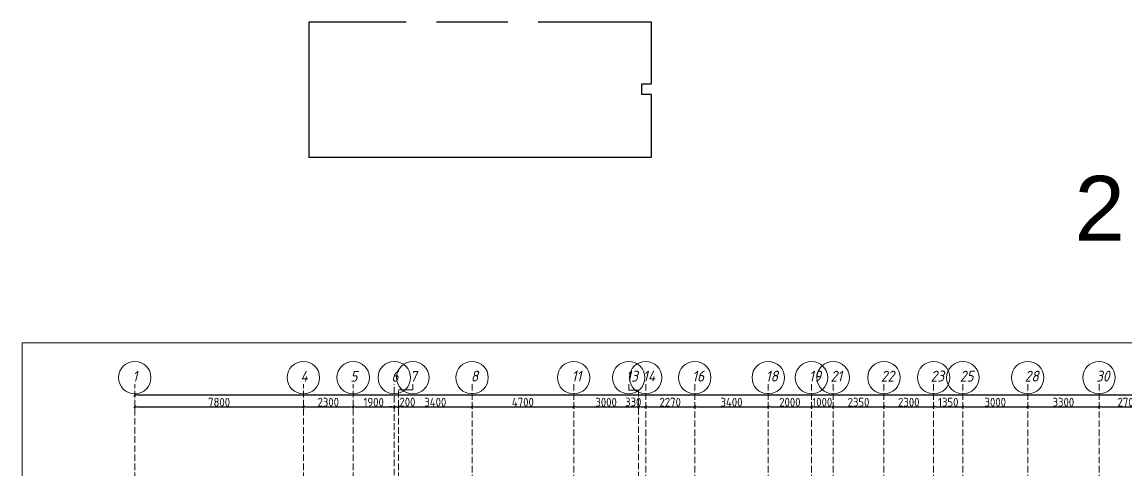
# Model space of a CAD drawing. Header units: millimetres. Extents: x -213536 to 1564669, y -45299 to 942238.
# Drawn here: x -23154 to 27901, y 545943 to 566649 of the extents above; entities that cross this region are included whole.
import ezdxf

# ---------------------------------------------------------------- set-up
doc = ezdxf.new("R2010")
doc.units = ezdxf.units.MM
doc.linetypes.add('50_200_ШТРИХ_1Т_ш5_п1_п1_', pattern=[700, 500, -100, 0, -100])
for name, color, linetype, lineweight in [('3.1) ЖБ окна 1.2 м', 102, 'Continuous', 30), ('A-____-____-DIMS', 7, 'Continuous', 9), ('S-GRID-____-IDEN', 7, 'Continuous', 9), ('S-GRID-____-OTLN', 7, 'Continuous', 9), ('S-GRID-____-OTLN-1', 7, '50_200_ШТРИХ_1Т_ш5_п1_п1_', 9)]:
    doc.layers.add(name, color=color, linetype=linetype, lineweight=lineweight)
doc.styles.add('ISOCPEUR_I_9', font='isocpeui.ttf', dxfattribs={"width": 0.9, "height": 250})
doc.styles.get("Standard").update_dxf_attribs({"font": 'arial.ttf'})
doc.styles.add('СПДС', font='isocpeur.ttf', dxfattribs={"width": 0.9})
doc.dimstyles.new('Размера А3', dxfattribs={"dimtxt": 200, "dimasz": 100, "dimexe": 70, "dimexo": 100, "dimgap": 20, "dimtad": 1, "dimdec": 0, "dimrnd": 10, "dimzin": 0, "dimdsep": 46, "dimtxsty": 'СПДС', "dimblk": 'ARROWHEAD_6', "dimcen": 1, "dimclrd": 256, "dimclre": 256, "dimclrt": 256, "dimazin": 0, "dimtfac": 1, "dimtdec": 0, "dimtmove": 2, "dimatfit": 3, "dimfxl": 1, "dimtolj": 1, "dimtzin": 0, "dimarcsym": 0})

# ---------------------------------------------------------------- blocks, each defined once
blk = doc.blocks.new('Ось сетки - Круг_Ø6_00__ISO-2_5_0_9K_-25732049-АР1_План отверстий 2 этажа в осях 1-64_Ю-ЯЯ')
at = {"layer": 'S-GRID-____-IDEN'}
blk.add_circle((0, 0), 3, dxfattribs=at)
blk = doc.blocks.new('ARROWHEAD_6')
at = {"color": 0, "linetype": 'Continuous'}
for p, q in [((0, 0), (-1, 0)), ((-0.5, -0.5), (0.5, 0.5))]:
    blk.add_line(p, q, dxfattribs=at)
blk = doc.blocks.new('*D5589')
at = {"layer": 'A-____-____-DIMS', "lineweight": -2, "transparency": 16777216}
for p, q in [((-17942, 548862), (-17942, 548786)), ((-17842, 548856), (-10242, 548856)), ((-10142, 548862), (-10142, 548786))]:
    blk.add_line(p, q, dxfattribs=at)
at = {"layer": 'Defpoints', "color": 0, "lineweight": 30, "transparency": 16777216}
for p in [(-17942, 548962), (-10142, 548962), (-10142, 548856)]:
    blk.add_point(p, dxfattribs=at)
at = {"layer": 'A-____-____-DIMS', "lineweight": -2, "transparency": 16777216, "xscale": 100, "yscale": 100, "zscale": 100, "rotation": 180}
blk.add_blockref('ARROWHEAD_6', (-17942, 548856), dxfattribs=at)
at = {"layer": 'A-____-____-DIMS', "lineweight": -2, "transparency": 16777216, "xscale": 100, "yscale": 100, "zscale": 100}
blk.add_blockref('ARROWHEAD_6', (-10142, 548856), dxfattribs=at)
at = {"layer": 'A-____-____-DIMS', "transparency": 16777216, "insert": (-14042, 549076), "char_height": 400, "width": 2.49, "attachment_point": 5, "style": 'СПДС'}
blk.add_mtext('\\A1;7800', dxfattribs=at)
blk = doc.blocks.new('*D5590')
at = {"layer": 'A-____-____-DIMS', "lineweight": -2, "transparency": 16777216}
for p, q in [((-10142, 548862), (-10142, 548786)), ((-10042, 548856), (-7942, 548856)), ((-7842, 548862), (-7842, 548786))]:
    blk.add_line(p, q, dxfattribs=at)
at = {"layer": 'Defpoints', "color": 0, "lineweight": 30, "transparency": 16777216}
for p in [(-10142, 548962), (-7842, 548962), (-7842, 548856)]:
    blk.add_point(p, dxfattribs=at)
at = {"layer": 'A-____-____-DIMS', "lineweight": -2, "transparency": 16777216, "xscale": 100, "yscale": 100, "zscale": 100, "rotation": 180}
blk.add_blockref('ARROWHEAD_6', (-10142, 548856), dxfattribs=at)
at = {"layer": 'A-____-____-DIMS', "lineweight": -2, "transparency": 16777216, "xscale": 100, "yscale": 100, "zscale": 100}
blk.add_blockref('ARROWHEAD_6', (-7842, 548856), dxfattribs=at)
at = {"layer": 'A-____-____-DIMS', "transparency": 16777216, "insert": (-8992, 549076), "char_height": 400, "width": 2.49, "attachment_point": 5, "style": 'СПДС'}
blk.add_mtext('\\A1;2300', dxfattribs=at)
blk = doc.blocks.new('*D5591')
at = {"layer": 'A-____-____-DIMS', "lineweight": -2, "transparency": 16777216}
for p, q in [((-7842, 548862), (-7842, 548786)), ((-7742, 548856), (-6042, 548856)), ((-5942, 548862), (-5942, 548786))]:
    blk.add_line(p, q, dxfattribs=at)
at = {"layer": 'Defpoints', "color": 0, "lineweight": 30, "transparency": 16777216}
for p in [(-7842, 548962), (-5942, 548962), (-5942, 548856)]:
    blk.add_point(p, dxfattribs=at)
at = {"layer": 'A-____-____-DIMS', "lineweight": -2, "transparency": 16777216, "xscale": 100, "yscale": 100, "zscale": 100, "rotation": 180}
blk.add_blockref('ARROWHEAD_6', (-7842, 548856), dxfattribs=at)
at = {"layer": 'A-____-____-DIMS', "lineweight": -2, "transparency": 16777216, "xscale": 100, "yscale": 100, "zscale": 100}
blk.add_blockref('ARROWHEAD_6', (-5942, 548856), dxfattribs=at)
at = {"layer": 'A-____-____-DIMS', "transparency": 16777216, "insert": (-6892, 549076), "char_height": 400, "width": 2.3, "attachment_point": 5, "style": 'СПДС'}
blk.add_mtext('\\A1;1900', dxfattribs=at)
blk = doc.blocks.new('*D5592')
at = {"layer": 'A-____-____-DIMS', "lineweight": -2, "transparency": 16777216}
for p, q in [((-6042, 548856), (-6142, 548856)), ((-5942, 548862), (-5942, 548786)), ((-5942, 548856), (-5742, 548856)), ((-5742, 548862), (-5742, 548786)), ((-5642, 548856), (-5542, 548856))]:
    blk.add_line(p, q, dxfattribs=at)
at = {"layer": 'Defpoints', "color": 0, "lineweight": 30, "transparency": 16777216}
for p in [(-5942, 548962), (-5742, 548962), (-5742, 548856)]:
    blk.add_point(p, dxfattribs=at)
at = {"layer": 'A-____-____-DIMS', "lineweight": -2, "transparency": 16777216, "xscale": 100, "yscale": 100, "zscale": 100}
blk.add_blockref('ARROWHEAD_6', (-5942, 548856), dxfattribs=at)
at = {"layer": 'A-____-____-DIMS', "lineweight": -2, "transparency": 16777216, "xscale": 100, "yscale": 100, "zscale": 100, "rotation": 180}
blk.add_blockref('ARROWHEAD_6', (-5742, 548856), dxfattribs=at)
at = {"layer": 'A-____-____-DIMS', "transparency": 16777216, "insert": (-5701, 549283), "char_height": 400, "width": 1.87, "attachment_point": 1, "line_spacing_factor": 1.149209, "style": 'СПДС'}
blk.add_mtext('\\A1;200', dxfattribs=at)
blk = doc.blocks.new('*D5593')
at = {"layer": 'A-____-____-DIMS', "lineweight": -2, "transparency": 16777216}
for p, q in [((-5742, 548862), (-5742, 548786)), ((-5642, 548856), (-2442, 548856)), ((-2342, 548862), (-2342, 548786))]:
    blk.add_line(p, q, dxfattribs=at)
at = {"layer": 'Defpoints', "color": 0, "lineweight": 30, "transparency": 16777216}
for p in [(-5742, 548962), (-2342, 548962), (-2342, 548856)]:
    blk.add_point(p, dxfattribs=at)
at = {"layer": 'A-____-____-DIMS', "lineweight": -2, "transparency": 16777216, "xscale": 100, "yscale": 100, "zscale": 100, "rotation": 180}
blk.add_blockref('ARROWHEAD_6', (-5742, 548856), dxfattribs=at)
at = {"layer": 'A-____-____-DIMS', "lineweight": -2, "transparency": 16777216, "xscale": 100, "yscale": 100, "zscale": 100}
blk.add_blockref('ARROWHEAD_6', (-2342, 548856), dxfattribs=at)
at = {"layer": 'A-____-____-DIMS', "transparency": 16777216, "insert": (-4042, 549076), "char_height": 400, "width": 2.56, "attachment_point": 5, "style": 'СПДС'}
blk.add_mtext('\\A1;3400', dxfattribs=at)
blk = doc.blocks.new('*D5594')
at = {"layer": 'A-____-____-DIMS', "lineweight": -2, "transparency": 16777216}
for p, q in [((-2342, 548862), (-2342, 548786)), ((-2242, 548856), (2258, 548856)), ((2358, 548862), (2358, 548786))]:
    blk.add_line(p, q, dxfattribs=at)
at = {"layer": 'Defpoints', "color": 0, "lineweight": 30, "transparency": 16777216}
for p in [(-2342, 548962), (2358, 548962), (2358, 548856)]:
    blk.add_point(p, dxfattribs=at)
at = {"layer": 'A-____-____-DIMS', "lineweight": -2, "transparency": 16777216, "xscale": 100, "yscale": 100, "zscale": 100, "rotation": 180}
blk.add_blockref('ARROWHEAD_6', (-2342, 548856), dxfattribs=at)
at = {"layer": 'A-____-____-DIMS', "lineweight": -2, "transparency": 16777216, "xscale": 100, "yscale": 100, "zscale": 100}
blk.add_blockref('ARROWHEAD_6', (2358, 548856), dxfattribs=at)
at = {"layer": 'A-____-____-DIMS', "transparency": 16777216, "insert": (8, 549076), "char_height": 400, "width": 2.56, "attachment_point": 5, "style": 'СПДС'}
blk.add_mtext('\\A1;4700', dxfattribs=at)
blk = doc.blocks.new('*D5595')
at = {"layer": 'A-____-____-DIMS', "lineweight": -2, "transparency": 16777216}
for p, q in [((2358, 548862), (2358, 548786)), ((2458, 548856), (5258, 548856)), ((5358, 548862), (5358, 548786))]:
    blk.add_line(p, q, dxfattribs=at)
at = {"layer": 'Defpoints', "color": 0, "lineweight": 30, "transparency": 16777216}
for p in [(2358, 548962), (5358, 548962), (5358, 548856)]:
    blk.add_point(p, dxfattribs=at)
at = {"layer": 'A-____-____-DIMS', "lineweight": -2, "transparency": 16777216, "xscale": 100, "yscale": 100, "zscale": 100, "rotation": 180}
blk.add_blockref('ARROWHEAD_6', (2358, 548856), dxfattribs=at)
at = {"layer": 'A-____-____-DIMS', "lineweight": -2, "transparency": 16777216, "xscale": 100, "yscale": 100, "zscale": 100}
blk.add_blockref('ARROWHEAD_6', (5358, 548856), dxfattribs=at)
at = {"layer": 'A-____-____-DIMS', "transparency": 16777216, "insert": (3858, 549076), "char_height": 400, "width": 2.49, "attachment_point": 5, "style": 'СПДС'}
blk.add_mtext('\\A1;3000', dxfattribs=at)
blk = doc.blocks.new('*D5596')
at = {"layer": 'A-____-____-DIMS', "lineweight": -2, "transparency": 16777216}
for p, q in [((5358, 548862), (5358, 548786)), ((5458, 548856), (5588, 548856)), ((5688, 548862), (5688, 548786))]:
    blk.add_line(p, q, dxfattribs=at)
at = {"layer": 'Defpoints', "color": 0, "lineweight": 30, "transparency": 16777216}
for p in [(5358, 548962), (5688, 548962), (5688, 548856)]:
    blk.add_point(p, dxfattribs=at)
at = {"layer": 'A-____-____-DIMS', "lineweight": -2, "transparency": 16777216, "xscale": 100, "yscale": 100, "zscale": 100, "rotation": 180}
blk.add_blockref('ARROWHEAD_6', (5358, 548856), dxfattribs=at)
at = {"layer": 'A-____-____-DIMS', "lineweight": -2, "transparency": 16777216, "xscale": 100, "yscale": 100, "zscale": 100}
blk.add_blockref('ARROWHEAD_6', (5688, 548856), dxfattribs=at)
at = {"layer": 'A-____-____-DIMS', "transparency": 16777216, "insert": (4737, 549283), "char_height": 400, "width": 1.87, "attachment_point": 1, "line_spacing_factor": 1.149209, "style": 'СПДС'}
blk.add_mtext('\\A1;330', dxfattribs=at)
blk = doc.blocks.new('*D5597')
at = {"layer": 'A-____-____-DIMS', "lineweight": -2, "transparency": 16777216}
for p, q in [((5688, 548862), (5688, 548786)), ((5788, 548856), (7858, 548856)), ((7958, 548862), (7958, 548786))]:
    blk.add_line(p, q, dxfattribs=at)
at = {"layer": 'Defpoints', "color": 0, "lineweight": 30, "transparency": 16777216}
for p in [(5688, 548962), (7958, 548962), (7958, 548856)]:
    blk.add_point(p, dxfattribs=at)
at = {"layer": 'A-____-____-DIMS', "lineweight": -2, "transparency": 16777216, "xscale": 100, "yscale": 100, "zscale": 100, "rotation": 180}
blk.add_blockref('ARROWHEAD_6', (5688, 548856), dxfattribs=at)
at = {"layer": 'A-____-____-DIMS', "lineweight": -2, "transparency": 16777216, "xscale": 100, "yscale": 100, "zscale": 100}
blk.add_blockref('ARROWHEAD_6', (7958, 548856), dxfattribs=at)
at = {"layer": 'A-____-____-DIMS', "transparency": 16777216, "insert": (6823, 549076), "char_height": 400, "width": 2.49, "attachment_point": 5, "style": 'СПДС'}
blk.add_mtext('\\A1;2270', dxfattribs=at)
blk = doc.blocks.new('*D5598')
at = {"layer": 'A-____-____-DIMS', "lineweight": -2, "transparency": 16777216}
for p, q in [((7958, 548862), (7958, 548786)), ((8058, 548856), (11258, 548856)), ((11358, 548862), (11358, 548786))]:
    blk.add_line(p, q, dxfattribs=at)
at = {"layer": 'Defpoints', "color": 0, "lineweight": 30, "transparency": 16777216}
for p in [(7958, 548962), (11358, 548962), (11358, 548856)]:
    blk.add_point(p, dxfattribs=at)
at = {"layer": 'A-____-____-DIMS', "lineweight": -2, "transparency": 16777216, "xscale": 100, "yscale": 100, "zscale": 100, "rotation": 180}
blk.add_blockref('ARROWHEAD_6', (7958, 548856), dxfattribs=at)
at = {"layer": 'A-____-____-DIMS', "lineweight": -2, "transparency": 16777216, "xscale": 100, "yscale": 100, "zscale": 100}
blk.add_blockref('ARROWHEAD_6', (11358, 548856), dxfattribs=at)
at = {"layer": 'A-____-____-DIMS', "transparency": 16777216, "insert": (9658, 549076), "char_height": 400, "width": 2.56, "attachment_point": 5, "style": 'СПДС'}
blk.add_mtext('\\A1;3400', dxfattribs=at)
blk = doc.blocks.new('*D5599')
at = {"layer": 'A-____-____-DIMS', "lineweight": -2, "transparency": 16777216}
for p, q in [((11358, 548862), (11358, 548786)), ((11458, 548856), (13258, 548856)), ((13358, 548862), (13358, 548786))]:
    blk.add_line(p, q, dxfattribs=at)
at = {"layer": 'Defpoints', "color": 0, "lineweight": 30, "transparency": 16777216}
for p in [(11358, 548962), (13358, 548962), (13358, 548856)]:
    blk.add_point(p, dxfattribs=at)
at = {"layer": 'A-____-____-DIMS', "lineweight": -2, "transparency": 16777216, "xscale": 100, "yscale": 100, "zscale": 100, "rotation": 180}
blk.add_blockref('ARROWHEAD_6', (11358, 548856), dxfattribs=at)
at = {"layer": 'A-____-____-DIMS', "lineweight": -2, "transparency": 16777216, "xscale": 100, "yscale": 100, "zscale": 100}
blk.add_blockref('ARROWHEAD_6', (13358, 548856), dxfattribs=at)
at = {"layer": 'A-____-____-DIMS', "transparency": 16777216, "insert": (12358, 549076), "char_height": 400, "width": 2.49, "attachment_point": 5, "style": 'СПДС'}
blk.add_mtext('\\A1;2000', dxfattribs=at)
blk = doc.blocks.new('*D5600')
at = {"layer": 'A-____-____-DIMS', "lineweight": -2, "transparency": 16777216}
for p, q in [((13358, 548862), (13358, 548786)), ((13458, 548856), (14258, 548856)), ((14358, 548862), (14358, 548786))]:
    blk.add_line(p, q, dxfattribs=at)
at = {"layer": 'Defpoints', "color": 0, "lineweight": 30, "transparency": 16777216}
for p in [(13358, 548962), (14358, 548962), (14358, 548856)]:
    blk.add_point(p, dxfattribs=at)
at = {"layer": 'A-____-____-DIMS', "lineweight": -2, "transparency": 16777216, "xscale": 100, "yscale": 100, "zscale": 100, "rotation": 180}
blk.add_blockref('ARROWHEAD_6', (13358, 548856), dxfattribs=at)
at = {"layer": 'A-____-____-DIMS', "lineweight": -2, "transparency": 16777216, "xscale": 100, "yscale": 100, "zscale": 100}
blk.add_blockref('ARROWHEAD_6', (14358, 548856), dxfattribs=at)
at = {"layer": 'A-____-____-DIMS', "transparency": 16777216, "insert": (13858, 549076), "char_height": 400, "width": 2.3, "attachment_point": 5, "style": 'СПДС'}
blk.add_mtext('\\A1;1000', dxfattribs=at)
blk = doc.blocks.new('*D5601')
at = {"layer": 'A-____-____-DIMS', "lineweight": -2, "transparency": 16777216}
for p, q in [((14358, 548862), (14358, 548786)), ((14458, 548856), (16608, 548856)), ((16708, 548862), (16708, 548786))]:
    blk.add_line(p, q, dxfattribs=at)
at = {"layer": 'Defpoints', "color": 0, "lineweight": 30, "transparency": 16777216}
for p in [(14358, 548962), (16708, 548962), (16708, 548856)]:
    blk.add_point(p, dxfattribs=at)
at = {"layer": 'A-____-____-DIMS', "lineweight": -2, "transparency": 16777216, "xscale": 100, "yscale": 100, "zscale": 100, "rotation": 180}
blk.add_blockref('ARROWHEAD_6', (14358, 548856), dxfattribs=at)
at = {"layer": 'A-____-____-DIMS', "lineweight": -2, "transparency": 16777216, "xscale": 100, "yscale": 100, "zscale": 100}
blk.add_blockref('ARROWHEAD_6', (16708, 548856), dxfattribs=at)
at = {"layer": 'A-____-____-DIMS', "transparency": 16777216, "insert": (15533, 549076), "char_height": 400, "width": 2.49, "attachment_point": 5, "style": 'СПДС'}
blk.add_mtext('\\A1;2350', dxfattribs=at)
blk = doc.blocks.new('*D5602')
at = {"layer": 'A-____-____-DIMS', "lineweight": -2, "transparency": 16777216}
for p, q in [((16708, 548862), (16708, 548786)), ((16808, 548856), (18908, 548856)), ((19008, 548862), (19008, 548786))]:
    blk.add_line(p, q, dxfattribs=at)
at = {"layer": 'Defpoints', "color": 0, "lineweight": 30, "transparency": 16777216}
for p in [(16708, 548962), (19008, 548962), (19008, 548856)]:
    blk.add_point(p, dxfattribs=at)
at = {"layer": 'A-____-____-DIMS', "lineweight": -2, "transparency": 16777216, "xscale": 100, "yscale": 100, "zscale": 100, "rotation": 180}
blk.add_blockref('ARROWHEAD_6', (16708, 548856), dxfattribs=at)
at = {"layer": 'A-____-____-DIMS', "lineweight": -2, "transparency": 16777216, "xscale": 100, "yscale": 100, "zscale": 100}
blk.add_blockref('ARROWHEAD_6', (19008, 548856), dxfattribs=at)
at = {"layer": 'A-____-____-DIMS', "transparency": 16777216, "insert": (17858, 549076), "char_height": 400, "width": 2.49, "attachment_point": 5, "style": 'СПДС'}
blk.add_mtext('\\A1;2300', dxfattribs=at)
blk = doc.blocks.new('*D5603')
at = {"layer": 'A-____-____-DIMS', "lineweight": -2, "transparency": 16777216}
for p, q in [((19008, 548862), (19008, 548786)), ((19108, 548856), (20258, 548856)), ((20358, 548862), (20358, 548786))]:
    blk.add_line(p, q, dxfattribs=at)
at = {"layer": 'Defpoints', "color": 0, "lineweight": 30, "transparency": 16777216}
for p in [(19008, 548962), (20358, 548962), (20358, 548856)]:
    blk.add_point(p, dxfattribs=at)
at = {"layer": 'A-____-____-DIMS', "lineweight": -2, "transparency": 16777216, "xscale": 100, "yscale": 100, "zscale": 100, "rotation": 180}
blk.add_blockref('ARROWHEAD_6', (19008, 548856), dxfattribs=at)
at = {"layer": 'A-____-____-DIMS', "lineweight": -2, "transparency": 16777216, "xscale": 100, "yscale": 100, "zscale": 100}
blk.add_blockref('ARROWHEAD_6', (20358, 548856), dxfattribs=at)
at = {"layer": 'A-____-____-DIMS', "transparency": 16777216, "insert": (19683, 549076), "char_height": 400, "width": 2.3, "attachment_point": 5, "style": 'СПДС'}
blk.add_mtext('\\A1;1350', dxfattribs=at)
blk = doc.blocks.new('*D5604')
at = {"layer": 'A-____-____-DIMS', "lineweight": -2, "transparency": 16777216}
for p, q in [((20358, 548862), (20358, 548786)), ((20458, 548856), (23258, 548856)), ((23358, 548862), (23358, 548786))]:
    blk.add_line(p, q, dxfattribs=at)
at = {"layer": 'Defpoints', "color": 0, "lineweight": 30, "transparency": 16777216}
for p in [(20358, 548962), (23358, 548962), (23358, 548856)]:
    blk.add_point(p, dxfattribs=at)
at = {"layer": 'A-____-____-DIMS', "lineweight": -2, "transparency": 16777216, "xscale": 100, "yscale": 100, "zscale": 100, "rotation": 180}
blk.add_blockref('ARROWHEAD_6', (20358, 548856), dxfattribs=at)
at = {"layer": 'A-____-____-DIMS', "lineweight": -2, "transparency": 16777216, "xscale": 100, "yscale": 100, "zscale": 100}
blk.add_blockref('ARROWHEAD_6', (23358, 548856), dxfattribs=at)
at = {"layer": 'A-____-____-DIMS', "transparency": 16777216, "insert": (21858, 549076), "char_height": 400, "width": 2.49, "attachment_point": 5, "style": 'СПДС'}
blk.add_mtext('\\A1;3000', dxfattribs=at)
blk = doc.blocks.new('*D5605')
at = {"layer": 'A-____-____-DIMS', "lineweight": -2, "transparency": 16777216}
for p, q in [((23358, 548862), (23358, 548786)), ((23458, 548856), (26558, 548856)), ((26658, 548862), (26658, 548786))]:
    blk.add_line(p, q, dxfattribs=at)
at = {"layer": 'Defpoints', "color": 0, "lineweight": 30, "transparency": 16777216}
for p in [(23358, 548962), (26658, 548962), (26658, 548856)]:
    blk.add_point(p, dxfattribs=at)
at = {"layer": 'A-____-____-DIMS', "lineweight": -2, "transparency": 16777216, "xscale": 100, "yscale": 100, "zscale": 100, "rotation": 180}
blk.add_blockref('ARROWHEAD_6', (23358, 548856), dxfattribs=at)
at = {"layer": 'A-____-____-DIMS', "lineweight": -2, "transparency": 16777216, "xscale": 100, "yscale": 100, "zscale": 100}
blk.add_blockref('ARROWHEAD_6', (26658, 548856), dxfattribs=at)
at = {"layer": 'A-____-____-DIMS', "transparency": 16777216, "insert": (25008, 549076), "char_height": 400, "width": 2.49, "attachment_point": 5, "style": 'СПДС'}
blk.add_mtext('\\A1;3300', dxfattribs=at)
blk = doc.blocks.new('*D5606')
at = {"layer": 'A-____-____-DIMS', "lineweight": -2, "transparency": 16777216}
for p, q in [((26658, 548862), (26658, 548786)), ((26758, 548856), (29258, 548856)), ((29358, 548862), (29358, 548786))]:
    blk.add_line(p, q, dxfattribs=at)
at = {"layer": 'Defpoints', "color": 0, "lineweight": 30, "transparency": 16777216}
for p in [(26658, 548962), (29358, 548962), (29358, 548856)]:
    blk.add_point(p, dxfattribs=at)
at = {"layer": 'A-____-____-DIMS', "lineweight": -2, "transparency": 16777216, "xscale": 100, "yscale": 100, "zscale": 100, "rotation": 180}
blk.add_blockref('ARROWHEAD_6', (26658, 548856), dxfattribs=at)
at = {"layer": 'A-____-____-DIMS', "lineweight": -2, "transparency": 16777216, "xscale": 100, "yscale": 100, "zscale": 100}
blk.add_blockref('ARROWHEAD_6', (29358, 548856), dxfattribs=at)
at = {"layer": 'A-____-____-DIMS', "transparency": 16777216, "insert": (28008, 549076), "char_height": 400, "width": 2.49, "attachment_point": 5, "style": 'СПДС'}
blk.add_mtext('\\A1;2700', dxfattribs=at)
blk = doc.blocks.new('*D5539')
at = {"layer": 'A-____-____-DIMS', "lineweight": -2, "transparency": 16777216}
for p, q in [((-17942, 549415), (-17942, 549339)), ((-17842, 549409), (33027, 549409)), ((85458, 549409), (34435, 549409)), ((85558, 549415), (85558, 549339))]:
    blk.add_line(p, q, dxfattribs=at)
at = {"layer": 'Defpoints', "color": 0, "lineweight": 30, "transparency": 16777216}
for p in [(-17942, 549515), (85558, 549515), (85558, 549409)]:
    blk.add_point(p, dxfattribs=at)
at = {"layer": 'A-____-____-DIMS', "lineweight": -2, "transparency": 16777216, "xscale": 100, "yscale": 100, "zscale": 100, "rotation": 180}
blk.add_blockref('ARROWHEAD_6', (-17942, 549409), dxfattribs=at)
at = {"layer": 'A-____-____-DIMS', "lineweight": -2, "transparency": 16777216, "xscale": 100, "yscale": 100, "zscale": 100}
blk.add_blockref('ARROWHEAD_6', (85558, 549409), dxfattribs=at)
at = {"layer": 'A-____-____-DIMS', "transparency": 16777216, "insert": (33047, 549835), "char_height": 400, "width": 3.54, "attachment_point": 1, "line_spacing_factor": 1.149209, "style": 'СПДС'}
blk.add_mtext('\\A1;103500', dxfattribs=at)
blk = doc.blocks.new('2этаж')
at = {"layer": 'S-GRID-____-OTLN-1', "color": 251, "ltscale": 0.6, "true_color": 0x636466}
for p, q in [((-17941.7, 511907.5), (-17941.7, 549908.8)), ((-10141.7, 511907.5), (-10141.7, 549908.8)), ((-7841.7, 511907.5), (-7841.7, 549908.8)), ((-5941.7, 512090.5), (-5941.7, 549908.8)), ((-2341.7, 549908.8), (-2341.7, 511907.5)), ((2358.3, 549908.8), (2358.3, 511907.5)), ((5688.3, 549908.8), (5688.3, 536263.3)), ((7958.3, 549908.8), (7958.3, 525691.4)), ((11358.3, 549908.8), (11358.3, 511907.5)), ((13358.3, 549908.8), (13358.3, 525691.4)), ((14358.3, 549908.8), (14358.3, 511907.5)), ((16708.3, 549908.8), (16708.3, 525691.4)), ((19008.3, 549908.8), (19008.3, 536263.3)), ((20358.3, 549908.8), (20358.3, 511907.5)), ((23358.3, 549908.8), (23358.3, 511907.5)), ((26658.3, 549908.8), (26658.3, 525691.4)), ((-5741.7, 511907.5), (-5741.7, 549644.2)), ((5358.3, 549630.9), (5358.3, 511907.5))]:
    blk.add_line(p, q, dxfattribs=at)
at = {"layer": 'S-GRID-____-IDEN', "xscale": 250, "yscale": 250, "zscale": 99.99999999999993}
for p in [(-17941.7, 550208.8), (-10141.7, 550208.8), (-7841.7, 550208.8), (-5941.7, 550208.8), (-5081.9, 550208.8)]:
    blk.add_blockref('Ось сетки - Круг_Ø6_00__ISO-2_5_0_9K_-25732049-АР1_План отверстий 2 этажа в осях 1-64_Ю-ЯЯ', p, dxfattribs=at)
at = {"layer": 'S-GRID-____-IDEN', "xscale": 250, "yscale": 250, "zscale": 99.99999999999993, "rotation": 180}
for p in [(-2341.7, 550208.8), (2358.3, 550208.8), (4903.5, 550208.8), (5688.3, 550208.8), (7958.3, 550208.8), (11358.3, 550208.8), (13358.3, 550208.8), (14358.3, 550208.8), (16708.3, 550208.8), (19008.3, 550208.8), (20358.3, 550208.8), (23358.3, 550208.8), (26658.3, 550208.8)]:
    blk.add_blockref('Ось сетки - Круг_Ø6_00__ISO-2_5_0_9K_-25732049-АР1_План отверстий 2 этажа в осях 1-64_Ю-ЯЯ', p, dxfattribs=at)
at = {"layer": 'S-GRID-____-IDEN', "char_height": 500, "attachment_point": 1, "style": 'ISOCPEUR_I_9'}
for s, insert, width in [('\\fISOCPEUR|b0|i1|c204|p34|;\\W.9;1', (-18044.1, 550523.4), 144.304), ('\\fISOCPEUR|b0|i1|c204|p34|;\\W.9;4', (-10276.9, 550523.4), 223.671), ('\\fISOCPEUR|b0|i1|c204|p34|;\\W.9;5', (-7967.9, 550523.4), 202.025), ('\\fISOCPEUR|b0|i1|c204|p34|;\\W.9;6', (-6067.9, 550523.4), 202.025), ('\\fISOCPEUR|b0|i1|c204|p34|;\\W.9;7', (-5208.2, 550523.4), 202.025), ('\\fISOCPEUR|b0|i1|c204|p34|;\\W.9;8', (-2397.4, 550528.5), 202.025), ('11', (2267.1, 550528.5), 288.607), ('13', (4788.4, 550528.5), 346.329), ('14', (5564.2, 550528.5), 367.975), ('16', (7843.2, 550528.5), 346.329), ('18', (11243.2, 550528.5), 346.329), ('19', (13243.2, 550528.5), 346.329), ('21', (14243.2, 550528.5), 346.329), ('22', (16569.4, 550528.5), 404.05), ('23', (18869.4, 550528.5), 404.05), ('25', (20219.4, 550528.5), 404.05), ('28', (23219.4, 550528.5), 404.05), ('30', (26519.4, 550528.5), 404.05)]:
    blk.add_mtext(s, dxfattribs=dict(at, insert=insert, width=width))
at = {"layer": 'A-____-____-DIMS'}
for base, p1, p2, picture, middle in [((85558.3, 549408.6), (-17941.7, 549514.7), (85558.3, 549514.7), '*D5539', (33731.2, 549568.6)), ((-5741.7, 548856.4), (-5941.7, 548962.5), (-5741.7, 548962.5), '*D5592', (-5359.2, 549016.3)), ((5688.3, 548856.4), (5358.3, 548962.5), (5688.3, 548962.5), '*D5596', (5079, 549016.3))]:
    dim = blk.add_linear_dim(base=base, p1=p1, p2=p2, dimstyle='Размера А3', override={"dimtxt": 400}, dxfattribs=at)
    dim.commit()
    dim.dimension.update_dxf_attribs({"geometry": picture, "text_midpoint": middle, "dimtype": 160})
for base, p1, p2, picture, middle in [((-10141.7, 548856.4), (-17941.7, 548962.5), (-10141.7, 548962.5), '*D5589', (-14041.7, 549076.4)), ((-7841.7, 548856.4), (-10141.7, 548962.5), (-7841.7, 548962.5), '*D5590', (-8991.7, 549076.4)), ((-5941.7, 548856.4), (-7841.7, 548962.5), (-5941.7, 548962.5), '*D5591', (-6891.7, 549076.4)), ((-2341.7, 548856.4), (-5741.7, 548962.5), (-2341.7, 548962.5), '*D5593', (-4041.7, 549076.4)), ((2358.3, 548856.4), (-2341.7, 548962.5), (2358.3, 548962.5), '*D5594', (8.3, 549076.4)), ((5358.3, 548856.4), (2358.3, 548962.5), (5358.3, 548962.5), '*D5595', (3858.3, 549076.4)), ((7958.3, 548856.4), (5688.3, 548962.5), (7958.3, 548962.5), '*D5597', (6823.3, 549076.4)), ((11358.3, 548856.4), (7958.3, 548962.5), (11358.3, 548962.5), '*D5598', (9658.3, 549076.4)), ((13358.3, 548856.4), (11358.3, 548962.5), (13358.3, 548962.5), '*D5599', (12358.3, 549076.4)), ((14358.3, 548856.4), (13358.3, 548962.5), (14358.3, 548962.5), '*D5600', (13858.3, 549076.4)), ((16708.3, 548856.4), (14358.3, 548962.5), (16708.3, 548962.5), '*D5601', (15533.3, 549076.4)), ((19008.3, 548856.4), (16708.3, 548962.5), (19008.3, 548962.5), '*D5602', (17858.3, 549076.4)), ((20358.3, 548856.4), (19008.3, 548962.5), (20358.3, 548962.5), '*D5603', (19683.3, 549076.4)), ((23358.3, 548856.4), (20358.3, 548962.5), (23358.3, 548962.5), '*D5604', (21858.3, 549076.4)), ((26658.3, 548856.4), (23358.3, 548962.5), (26658.3, 548962.5), '*D5605', (25008.3, 549076.4)), ((29358.3, 548856.4), (26658.3, 548962.5), (29358.3, 548962.5), '*D5606', (28008.3, 549076.4))]:
    dim = blk.add_linear_dim(base=base, p1=p1, p2=p2, dimstyle='Размера А3', override={"dimtxt": 400}, dxfattribs=at)
    dim.commit()
    dim.dimension.update_dxf_attribs({"geometry": picture, "text_midpoint": middle})

msp = doc.modelspace()

# ---------------------------------------------------------------- linework, layer by layer
at = {"color": 1, "lineweight": 0}
msp.add_lwpolyline([(-23154.5, 551818.7), (90081.5, 551818.7), (90081.5, 452990.7), (-23154.5, 452990.7)], close=True, dxfattribs=at)
at = {"layer": '3.1) ЖБ окна 1.2 м'}
for points in [[(-5386.6, 566649.1), (-9886.6, 566649.1), (-9886.6, 560399.1), (5613.4, 560399.1), (5963.4, 560399.1), (5963.4, 563299.1), (5513.4, 563299.1), (5513.4, 563799.1), (5963.4, 563799.1), (5963.4, 566649.1), (713.4, 566649.1)], [(-686.6, 566649.1), (-3986.6, 566649.1)]]:
    msp.add_lwpolyline(points, dxfattribs=at)
at = {"layer": 'S-GRID-____-OTLN'}
for p, q in [((-5081.9, 549644.2), (-5081.9, 549908.8)), ((4903.5, 549630.9), (4903.5, 549908.8)), ((-5741.7, 549644.2), (-5081.9, 549644.2)), ((5358.3, 549630.9), (4903.5, 549630.9))]:
    msp.add_line(p, q, dxfattribs=at)

# ---------------------------------------------------------------- block references
at = {"layer": '3.1) ЖБ окна 1.2 м'}
msp.add_blockref('2этаж', (0, 0), dxfattribs=at)

# ---------------------------------------------------------------- texts
at = {"color": 1, "lineweight": 30, "insert": (25523.5, 559538.7), "char_height": 3000, "attachment_point": 1}
msp.add_mtext_dynamic_manual_height_columns('2 этаж', width=55251, gutter_width=1, heights=[0], dxfattribs=at)

doc.saveas('drawing.dxf')
